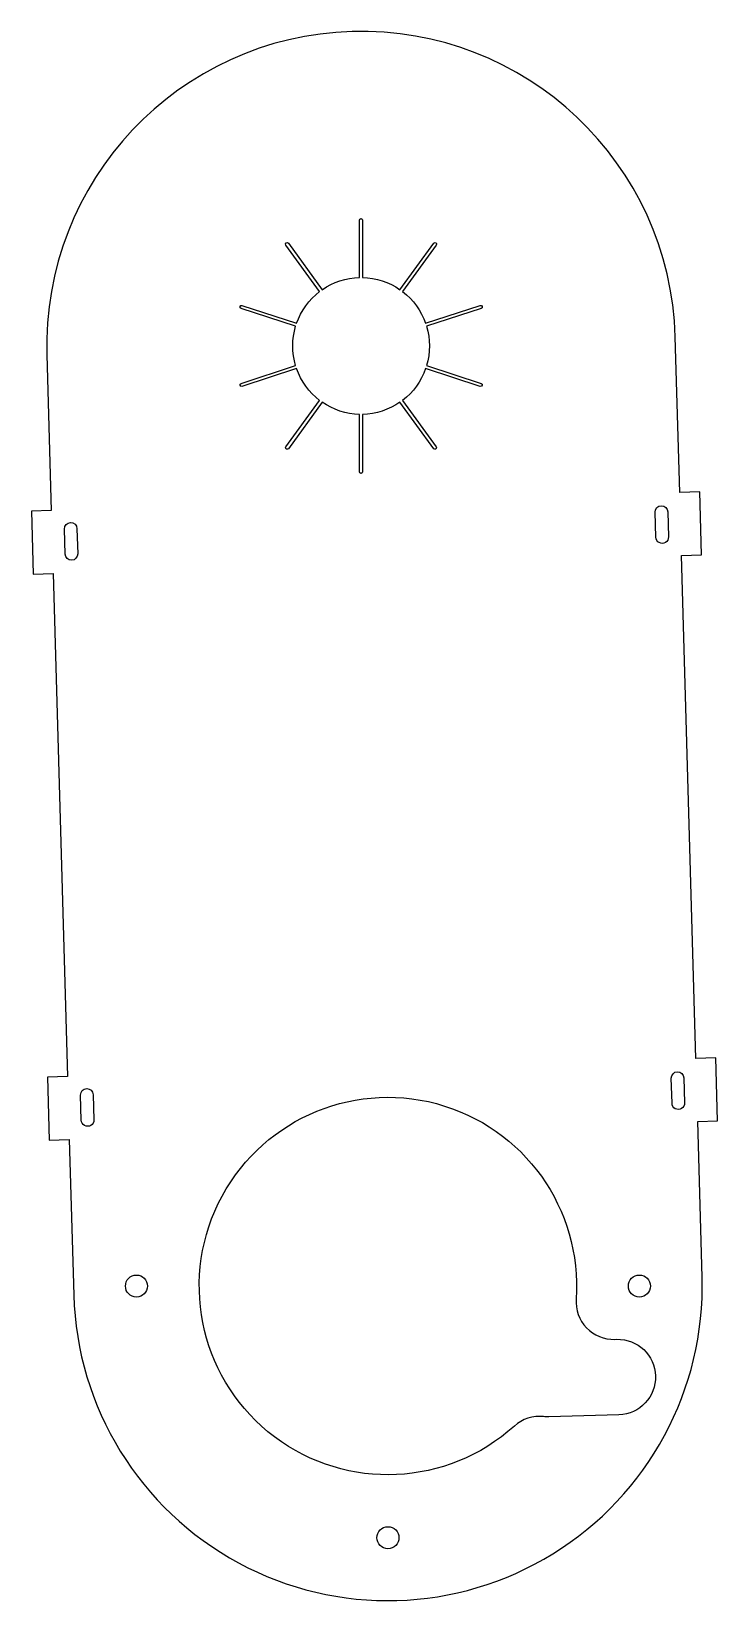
# Model space of a CAD drawing. Header units: inches. Extents: x -2.06 to 2.23, y -7.85 to 1.97.
import ezdxf

# ---------------------------------------------------------------- set-up
doc = ezdxf.new("R2010")
doc.units = ezdxf.units.IN
doc.header["$MEASUREMENT"] = 0

msp = doc.modelspace()

# ---------------------------------------------------------------- linework, layer by layer
for points in [[(-1.9677, -0.0562), (-1.9399, -1.0298), (-2.0648, -1.0334), (-2.0536, -1.4271), (-1.9286, -1.4235), (-1.8387, -4.5718), (-1.9636, -4.5754), (-1.9524, -4.9691), (-1.8275, -4.9655), (-1.7996, -5.9391, 1), (2.1358, -5.8267), (2.1079, -4.8531), (2.2329, -4.8495), (2.2217, -4.4558), (2.0967, -4.4594), (2.0068, -1.3111), (2.1317, -1.3075), (2.1205, -0.9138), (1.9955, -0.9174), (1.9677, 0.0562, 1)], [(-0.2436, -0.3521), (-0.4549, -0.6428, -1), (-0.4708, -0.6312), (-0.2596, -0.3405, -0.146622), (-0.404, -0.1416), (-0.7458, -0.2527, -1), (-0.7519, -0.234), (-0.4101, -0.1229, -0.146622), (-0.4101, 0.1229), (-0.7519, 0.234, -1), (-0.7458, 0.2527), (-0.404, 0.1416, -0.146622), (-0.2596, 0.3405), (-0.4708, 0.6312, -1), (-0.4549, 0.6428), (-0.2436, 0.3521, -0.146622), (-0.0098, 0.428), (-0.0098, 0.7874, -1), (0.0098, 0.7874), (0.0098, 0.428, -0.146622), (0.2436, 0.3521), (0.4549, 0.6428, -1), (0.4708, 0.6312), (0.2596, 0.3405, -0.146622), (0.404, 0.1416), (0.7458, 0.2527, -1), (0.7519, 0.234), (0.4101, 0.1229, -0.146622), (0.4101, -0.1229), (0.7519, -0.234, -1), (0.7458, -0.2527), (0.404, -0.1416, -0.146622), (0.2596, -0.3405), (0.4708, -0.6312, -1), (0.4549, -0.6428), (0.2436, -0.3521, -0.146622), (0.0098, -0.428), (0.0098, -0.7874, -1), (-0.0098, -0.7874), (-0.0098, -0.428, -0.146622)], [(1.8415, -1.04, -1), (1.9202, -1.0378), (1.9247, -1.1952, -1), (1.846, -1.1974)], [(-1.8578, -1.1457, -1), (-1.7791, -1.1434), (-1.7746, -1.3008, -1), (-1.8533, -1.3031)], [(1.9427, -4.582, -1), (2.0214, -4.5798), (2.0259, -4.7372, -1), (1.9472, -4.7394)], [(-1.6734, -4.8429, -1), (-1.7521, -4.8451), (-1.7566, -4.6877, -1), (-1.6779, -4.6855)], [(1.1433, -6.6997, 0.213431), (0.9598, -6.7593, -5.149268), (1.3464, -5.9641, 0.443031), (1.5888, -6.2165), (1.6011, -6.2161, -1), (1.6145, -6.6883), (1.1751, -6.7009, -0.033749)]]:
    msp.add_lwpolyline(points, format="xyb", close=True)
for centre in [(-1.4067, -5.8829), (1.7429, -5.8829), (0.1681, -7.4577)]:
    msp.add_circle(centre, 0.0689)

doc.saveas('drawing.dxf')
